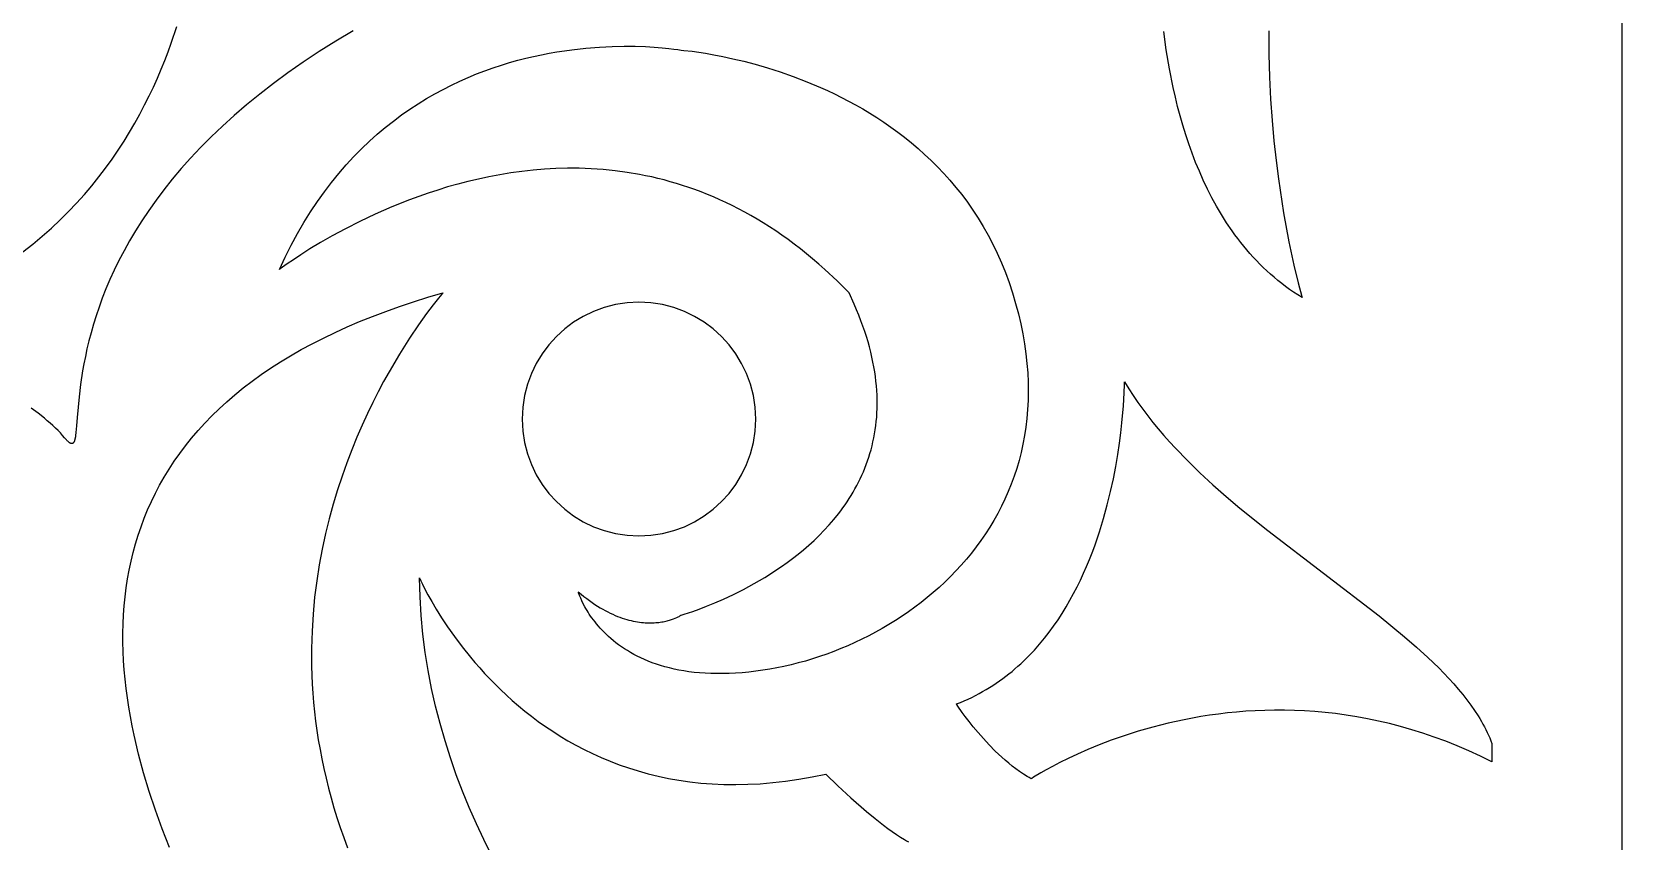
# Model space of a CAD drawing. Extents: x -3008 to 184, y 2842 to 4842.
# Drawn here: x -2251.9 to -2007.6, y 3799.7 to 3924 of the extents above; entities that cross this region are included whole.
import ezdxf

# ---------------------------------------------------------------- set-up
doc = ezdxf.new("R2010")
doc.units = 0
doc.layers.add('DEFAULT', color=7, linetype='CONTINUOUS')
doc.layers.add('LAYER_1', color=7, linetype='CONTINUOUS')

msp = doc.modelspace()

# ---------------------------------------------------------------- linework, layer by layer
at = {"layer": 'DEFAULT'}
msp.add_lwpolyline([(-3007.61, 2841.66), (-2007.61, 2841.66), (-2007.61, 4841.66), (-3007.61, 4841.66)], close=True, dxfattribs=at)
at = {"layer": 'LAYER_1'}
for points in [[(-2253.29, 3890.19), (-2251.78, 3891.37), (-2250.32, 3892.59), (-2248.92, 3893.82), (-2247.58, 3895.09), (-2246.29, 3896.37), (-2245.05, 3897.67), (-2243.86, 3899), (-2242.73, 3900.33), (-2241.64, 3901.68), (-2240.6, 3903.04), (-2239.61, 3904.42), (-2238.67, 3905.79), (-2237.77, 3907.18), (-2236.91, 3908.57), (-2236.1, 3909.96), (-2235.33, 3911.34), (-2234.6, 3912.73), (-2233.91, 3914.11), (-2233.25, 3915.49), (-2232.64, 3916.85), (-2232.06, 3918.21), (-2231.51, 3919.55), (-2231.01, 3920.88), (-2230.53, 3922.2), (-2229.67, 3924.76)], [(-2202.57, 3924.14), (-2205.24, 3922.54), (-2207.8, 3920.93), (-2210.24, 3919.31), (-2212.58, 3917.68), (-2214.8, 3916.05), (-2216.92, 3914.41), (-2218.93, 3912.77), (-2220.85, 3911.13), (-2222.66, 3909.48), (-2224.39, 3907.84), (-2226.01, 3906.21), (-2227.55, 3904.57), (-2229, 3902.95), (-2230.37, 3901.33), (-2231.65, 3899.72), (-2232.85, 3898.12), (-2233.98, 3896.54), (-2235.03, 3894.96), (-2236.02, 3893.41), (-2236.93, 3891.87), (-2237.77, 3890.35), (-2238.56, 3888.85), (-2239.28, 3887.37), (-2239.94, 3885.91), (-2240.55, 3884.48), (-2241.1, 3883.08), (-2241.6, 3881.7), (-2242.06, 3880.36), (-2242.47, 3879.04), (-2242.84, 3877.76), (-2243.17, 3876.51), (-2243.46, 3875.29), (-2243.71, 3874.12), (-2243.94, 3872.98), (-2244.13, 3871.88), (-2244.45, 3869.81), (-2244.67, 3867.92), (-2244.96, 3864.73), (-2245.05, 3863.46), (-2245.15, 3862.41), (-2245.21, 3861.97), (-2245.24, 3861.78), (-2245.27, 3861.6), (-2245.28, 3861.52), (-2245.3, 3861.44), (-2245.32, 3861.36), (-2245.34, 3861.29), (-2245.36, 3861.23), (-2245.38, 3861.16), (-2245.4, 3861.1), (-2245.43, 3861.05), (-2245.45, 3861), (-2245.47, 3860.95), (-2245.5, 3860.91), (-2245.53, 3860.87), (-2245.56, 3860.84), (-2245.58, 3860.81), (-2245.61, 3860.78), (-2245.65, 3860.76), (-2245.68, 3860.74), (-2245.71, 3860.73), (-2245.75, 3860.72), (-2245.79, 3860.72), (-2245.83, 3860.72), (-2245.87, 3860.73), (-2245.91, 3860.74), (-2245.95, 3860.75), (-2246, 3860.77), (-2246.04, 3860.79), (-2246.09, 3860.82), (-2246.14, 3860.86), (-2246.19, 3860.89), (-2246.25, 3860.93), (-2246.3, 3860.98), (-2246.36, 3861.03), (-2246.42, 3861.09), (-2246.48, 3861.15), (-2246.55, 3861.22), (-2246.61, 3861.29), (-2246.75, 3861.44), (-2246.9, 3861.62), (-2247.21, 3861.99), (-2247.55, 3862.36), (-2247.91, 3862.74), (-2248.29, 3863.11), (-2248.69, 3863.49), (-2249.11, 3863.87), (-2249.55, 3864.24), (-2250.01, 3864.62), (-2250.98, 3865.38), (-2252.01, 3866.14)], [(-2061.91, 3924.1), (-2061.9, 3920.51), (-2061.8, 3917.02), (-2061.64, 3913.63), (-2061.4, 3910.36), (-2061.12, 3907.22), (-2060.79, 3904.22), (-2060.42, 3901.38), (-2059.63, 3896.18), (-2058.81, 3891.73), (-2058.04, 3888.11), (-2057.4, 3885.41), (-2056.84, 3883.29), (-2056.79, 3883.14), (-2057.44, 3883.55), (-2058.08, 3883.97), (-2058.7, 3884.41), (-2059.32, 3884.85), (-2059.92, 3885.31), (-2060.5, 3885.78), (-2061.08, 3886.26), (-2061.65, 3886.75), (-2062.2, 3887.25), (-2062.74, 3887.77), (-2063.27, 3888.29), (-2063.79, 3888.82), (-2064.29, 3889.36), (-2064.79, 3889.91), (-2065.28, 3890.47), (-2065.75, 3891.04), (-2066.21, 3891.62), (-2066.67, 3892.21), (-2067.11, 3892.8), (-2067.54, 3893.4), (-2068.38, 3894.63), (-2069.17, 3895.89), (-2069.92, 3897.17), (-2070.64, 3898.48), (-2071.32, 3899.81), (-2071.96, 3901.16), (-2072.57, 3902.54), (-2073.14, 3903.92), (-2073.68, 3905.33), (-2074.18, 3906.74), (-2074.66, 3908.17), (-2075.1, 3909.61), (-2075.51, 3911.05), (-2075.9, 3912.5), (-2076.25, 3913.95), (-2076.58, 3915.4), (-2077.17, 3918.3), (-2077.65, 3921.18), (-2078.05, 3924.03)], [(-2230.77, 3798.7), (-2231.89, 3801.55), (-2232.93, 3804.41), (-2233.89, 3807.28), (-2234.76, 3810.16), (-2235.54, 3813.04), (-2236.22, 3815.92), (-2236.52, 3817.36), (-2236.79, 3818.8), (-2237.04, 3820.24), (-2237.25, 3821.67), (-2237.44, 3823.1), (-2237.6, 3824.53), (-2237.73, 3825.96), (-2237.83, 3827.38), (-2237.9, 3828.8), (-2237.93, 3830.21), (-2237.93, 3831.62), (-2237.9, 3833.02), (-2237.83, 3834.42), (-2237.73, 3835.81), (-2237.6, 3837.19), (-2237.42, 3838.57), (-2237.22, 3839.94), (-2236.97, 3841.3), (-2236.68, 3842.65), (-2236.36, 3843.99), (-2236, 3845.32), (-2235.59, 3846.64), (-2235.15, 3847.95), (-2234.67, 3849.25), (-2234.14, 3850.54), (-2233.57, 3851.82), (-2232.95, 3853.09), (-2232.3, 3854.34), (-2231.59, 3855.58), (-2230.85, 3856.8), (-2230.05, 3858.02), (-2229.21, 3859.21), (-2228.33, 3860.4), (-2227.39, 3861.56), (-2226.4, 3862.72), (-2225.37, 3863.85), (-2224.29, 3864.97), (-2223.15, 3866.07), (-2221.97, 3867.16), (-2220.73, 3868.22), (-2219.44, 3869.27), (-2218.09, 3870.3), (-2216.69, 3871.31), (-2215.24, 3872.3), (-2213.73, 3873.27), (-2212.17, 3874.22), (-2210.55, 3875.15), (-2208.87, 3876.06), (-2207.13, 3876.94), (-2205.34, 3877.81), (-2203.48, 3878.65), (-2201.57, 3879.46), (-2199.6, 3880.26), (-2197.56, 3881.03), (-2195.46, 3881.77), (-2193.3, 3882.49), (-2191.08, 3883.19), (-2188.79, 3883.86), (-2188.79, 3883.85), (-2188.8, 3883.84), (-2188.83, 3883.8), (-2188.96, 3883.65), (-2189.47, 3883.05), (-2190.25, 3882.06), (-2191.29, 3880.69), (-2192.52, 3878.97), (-2193.92, 3876.89), (-2195.45, 3874.48), (-2197.06, 3871.74), (-2197.89, 3870.25), (-2198.72, 3868.69), (-2199.55, 3867.05), (-2200.37, 3865.34), (-2201.19, 3863.56), (-2202, 3861.7), (-2202.78, 3859.78), (-2203.54, 3857.79), (-2204.27, 3855.74), (-2204.97, 3853.62), (-2205.63, 3851.44), (-2206.24, 3849.19), (-2206.81, 3846.89), (-2207.32, 3844.53), (-2207.77, 3842.12), (-2208.16, 3839.65), (-2208.48, 3837.12), (-2208.72, 3834.55), (-2208.88, 3831.93), (-2208.96, 3829.25), (-2208.95, 3826.53), (-2208.85, 3823.77), (-2208.76, 3822.37), (-2208.64, 3820.96), (-2208.5, 3819.54), (-2208.33, 3818.11), (-2208.14, 3816.67), (-2207.92, 3815.22), (-2207.66, 3813.76), (-2207.38, 3812.29), (-2207.07, 3810.81), (-2206.73, 3809.32), (-2206.36, 3807.82), (-2205.95, 3806.32), (-2205.52, 3804.8), (-2205.05, 3803.28), (-2204.54, 3801.75), (-2204.01, 3800.21), (-2203.43, 3798.66)], [(-2181.31, 3797.51), (-2182.5, 3799.91), (-2183.64, 3802.34), (-2184.73, 3804.81), (-2185.75, 3807.32), (-2186.72, 3809.87), (-2187.62, 3812.44), (-2188.45, 3815.06), (-2189.21, 3817.71), (-2189.9, 3820.39), (-2190.51, 3823.11), (-2191.04, 3825.86), (-2191.48, 3828.64), (-2191.84, 3831.46), (-2192.11, 3834.31), (-2192.29, 3837.19), (-2192.38, 3840.1), (-2192.37, 3840.09), (-2192.37, 3840.09), (-2192.36, 3840.07), (-2192.32, 3839.98), (-2192.17, 3839.65), (-2191.91, 3839.11), (-2191.55, 3838.39), (-2191.07, 3837.5), (-2190.49, 3836.46), (-2189.79, 3835.28), (-2188.98, 3833.98), (-2188.05, 3832.57), (-2187, 3831.09), (-2185.84, 3829.53), (-2184.54, 3827.92), (-2183.85, 3827.09), (-2183.13, 3826.27), (-2182.37, 3825.43), (-2181.59, 3824.6), (-2180.77, 3823.76), (-2179.92, 3822.93), (-2179.03, 3822.09), (-2178.12, 3821.27), (-2177.17, 3820.45), (-2176.19, 3819.64), (-2175.17, 3818.84), (-2174.12, 3818.05), (-2173.03, 3817.28), (-2171.91, 3816.53), (-2170.76, 3815.8), (-2169.57, 3815.09), (-2168.35, 3814.4), (-2167.09, 3813.74), (-2165.8, 3813.11), (-2164.47, 3812.5), (-2163.1, 3811.93), (-2161.7, 3811.4), (-2160.26, 3810.9), (-2158.78, 3810.44), (-2157.27, 3810.02), (-2155.72, 3809.64), (-2154.13, 3809.31), (-2152.51, 3809.02), (-2150.84, 3808.78), (-2149.14, 3808.59), (-2147.4, 3808.46), (-2145.62, 3808.38), (-2143.8, 3808.36), (-2141.95, 3808.39), (-2140.05, 3808.49), (-2138.11, 3808.65), (-2136.14, 3808.88), (-2134.12, 3809.17), (-2132.06, 3809.53), (-2129.96, 3809.97), (-2128.1, 3808.17), (-2126.11, 3806.34), (-2123.69, 3804.23), (-2122.39, 3803.16), (-2121.07, 3802.12), (-2120.41, 3801.63), (-2119.75, 3801.15), (-2119.1, 3800.7), (-2118.46, 3800.28), (-2117.84, 3799.9), (-2117.54, 3799.72), (-2117.24, 3799.55)]]:
    msp.add_lwpolyline(points, dxfattribs=at)
for points in [[(-2140.73, 3825.75), (-2141.79, 3825.63), (-2142.82, 3825.53), (-2143.83, 3825.46), (-2144.81, 3825.41), (-2145.77, 3825.39), (-2146.7, 3825.39), (-2147.61, 3825.41), (-2148.49, 3825.45), (-2149.34, 3825.51), (-2150.17, 3825.59), (-2150.98, 3825.69), (-2151.77, 3825.81), (-2152.53, 3825.94), (-2153.26, 3826.1), (-2153.98, 3826.26), (-2154.67, 3826.44), (-2155.34, 3826.64), (-2155.99, 3826.85), (-2156.61, 3827.07), (-2157.22, 3827.31), (-2157.8, 3827.55), (-2158.37, 3827.81), (-2158.91, 3828.07), (-2159.44, 3828.35), (-2159.94, 3828.63), (-2160.43, 3828.92), (-2160.9, 3829.22), (-2161.35, 3829.52), (-2161.78, 3829.83), (-2162.19, 3830.14), (-2162.59, 3830.45), (-2162.96, 3830.77), (-2163.32, 3831.09), (-2163.67, 3831.41), (-2164, 3831.74), (-2164.31, 3832.06), (-2164.61, 3832.38), (-2164.89, 3832.7), (-2165.16, 3833.02), (-2165.41, 3833.33), (-2165.65, 3833.64), (-2165.88, 3833.94), (-2166.09, 3834.24), (-2166.29, 3834.54), (-2166.47, 3834.82), (-2166.64, 3835.1), (-2166.81, 3835.37), (-2166.95, 3835.64), (-2167.22, 3836.13), (-2167.44, 3836.57), (-2167.61, 3836.97), (-2167.76, 3837.3), (-2167.86, 3837.57), (-2167.93, 3837.78), (-2167.97, 3837.9), (-2167.98, 3837.93), (-2167.98, 3837.94), (-2167.98, 3837.94), (-2167.98, 3837.94), (-2167.55, 3837.58), (-2167.12, 3837.24), (-2166.69, 3836.91), (-2166.27, 3836.6), (-2165.85, 3836.31), (-2165.44, 3836.03), (-2165.03, 3835.77), (-2164.63, 3835.52), (-2164.23, 3835.29), (-2163.84, 3835.08), (-2163.45, 3834.87), (-2163.07, 3834.68), (-2162.69, 3834.51), (-2162.31, 3834.34), (-2161.95, 3834.19), (-2161.58, 3834.05), (-2161.23, 3833.93), (-2160.88, 3833.81), (-2160.53, 3833.71), (-2160.19, 3833.62), (-2159.86, 3833.53), (-2159.53, 3833.46), (-2159.21, 3833.4), (-2158.89, 3833.34), (-2158.58, 3833.3), (-2158.28, 3833.26), (-2157.98, 3833.23), (-2157.69, 3833.21), (-2157.41, 3833.19), (-2157.13, 3833.19), (-2156.86, 3833.19), (-2156.6, 3833.19), (-2156.34, 3833.2), (-2156.09, 3833.22), (-2155.85, 3833.24), (-2155.61, 3833.27), (-2155.38, 3833.3), (-2155.16, 3833.33), (-2154.94, 3833.37), (-2154.74, 3833.41), (-2154.54, 3833.46), (-2154.35, 3833.5), (-2154.16, 3833.55), (-2153.99, 3833.6), (-2153.82, 3833.65), (-2153.66, 3833.7), (-2153.5, 3833.76), (-2153.36, 3833.81), (-2153.09, 3833.91), (-2152.86, 3834.01), (-2152.66, 3834.11), (-2152.5, 3834.19), (-2152.37, 3834.26), (-2152.28, 3834.31), (-2152.22, 3834.35), (-2152.2, 3834.36), (-2151.72, 3834.5), (-2150.36, 3834.95), (-2149.4, 3835.3), (-2148.28, 3835.73), (-2147.02, 3836.24), (-2145.65, 3836.85), (-2144.16, 3837.54), (-2142.6, 3838.32), (-2140.97, 3839.21), (-2140.14, 3839.68), (-2139.3, 3840.18), (-2138.46, 3840.71), (-2137.61, 3841.26), (-2136.76, 3841.84), (-2135.91, 3842.44), (-2135.06, 3843.07), (-2134.22, 3843.73), (-2133.39, 3844.41), (-2132.57, 3845.12), (-2131.76, 3845.85), (-2130.96, 3846.62), (-2130.19, 3847.41), (-2129.43, 3848.23), (-2128.7, 3849.08), (-2128, 3849.96), (-2127.65, 3850.41), (-2127.32, 3850.87), (-2126.99, 3851.33), (-2126.67, 3851.8), (-2126.36, 3852.28), (-2126.05, 3852.77), (-2125.76, 3853.26), (-2125.47, 3853.76), (-2125.19, 3854.27), (-2124.93, 3854.79), (-2124.67, 3855.31), (-2124.42, 3855.85), (-2124.18, 3856.39), (-2123.96, 3856.93), (-2123.74, 3857.49), (-2123.54, 3858.05), (-2123.35, 3858.62), (-2123.17, 3859.2), (-2123, 3859.79), (-2122.85, 3860.38), (-2122.71, 3860.99), (-2122.58, 3861.6), (-2122.46, 3862.22), (-2122.36, 3862.84), (-2122.27, 3863.48), (-2122.2, 3864.12), (-2122.14, 3864.78), (-2122.1, 3865.44), (-2122.07, 3866.1), (-2122.06, 3866.78), (-2122.07, 3867.47), (-2122.09, 3868.16), (-2122.12, 3868.86), (-2122.18, 3869.57), (-2122.25, 3870.29), (-2122.34, 3871.02), (-2122.44, 3871.76), (-2122.57, 3872.5), (-2122.71, 3873.25), (-2122.87, 3874.02), (-2123.05, 3874.79), (-2123.25, 3875.57), (-2123.47, 3876.36), (-2123.71, 3877.15), (-2123.97, 3877.96), (-2124.25, 3878.77), (-2124.55, 3879.6), (-2124.87, 3880.43), (-2125.22, 3881.27), (-2125.58, 3882.13), (-2126.38, 3883.86), (-2128.23, 3885.72), (-2130.1, 3887.46), (-2131.04, 3888.3), (-2131.98, 3889.1), (-2132.92, 3889.88), (-2133.86, 3890.63), (-2134.81, 3891.36), (-2135.76, 3892.06), (-2136.7, 3892.74), (-2137.65, 3893.39), (-2138.61, 3894.02), (-2139.56, 3894.62), (-2140.51, 3895.2), (-2141.47, 3895.75), (-2142.42, 3896.28), (-2143.38, 3896.79), (-2144.33, 3897.27), (-2145.29, 3897.74), (-2146.24, 3898.18), (-2147.2, 3898.6), (-2148.15, 3898.99), (-2149.11, 3899.37), (-2150.06, 3899.73), (-2151.01, 3900.06), (-2151.96, 3900.38), (-2152.91, 3900.67), (-2153.86, 3900.95), (-2154.81, 3901.21), (-2155.75, 3901.45), (-2156.7, 3901.67), (-2157.64, 3901.87), (-2158.58, 3902.05), (-2160.45, 3902.37), (-2162.31, 3902.62), (-2164.16, 3902.81), (-2165.99, 3902.93), (-2167.82, 3903), (-2169.62, 3903), (-2171.41, 3902.96), (-2173.18, 3902.86), (-2174.93, 3902.72), (-2176.65, 3902.53), (-2178.36, 3902.3), (-2180.04, 3902.02), (-2181.7, 3901.71), (-2183.33, 3901.36), (-2184.93, 3900.98), (-2186.51, 3900.57), (-2188.05, 3900.14), (-2189.56, 3899.67), (-2191.04, 3899.19), (-2192.49, 3898.69), (-2193.9, 3898.17), (-2196.61, 3897.09), (-2199.16, 3895.97), (-2201.54, 3894.85), (-2203.75, 3893.73), (-2205.77, 3892.63), (-2207.59, 3891.59), (-2209.2, 3890.62), (-2210.59, 3889.73), (-2211.75, 3888.97), (-2212.68, 3888.33), (-2213.76, 3887.55), (-2213.9, 3887.44), (-2213, 3889.36), (-2212.08, 3891.2), (-2211.12, 3892.97), (-2210.13, 3894.68), (-2209.11, 3896.32), (-2208.06, 3897.89), (-2206.99, 3899.39), (-2205.89, 3900.84), (-2204.77, 3902.22), (-2203.62, 3903.54), (-2202.46, 3904.8), (-2201.28, 3906), (-2200.08, 3907.15), (-2198.86, 3908.24), (-2197.63, 3909.28), (-2196.39, 3910.26), (-2195.13, 3911.2), (-2193.87, 3912.08), (-2192.6, 3912.91), (-2191.32, 3913.7), (-2190.04, 3914.44), (-2188.75, 3915.13), (-2187.47, 3915.79), (-2186.18, 3916.4), (-2184.89, 3916.96), (-2183.61, 3917.49), (-2182.33, 3917.98), (-2181.06, 3918.44), (-2179.79, 3918.85), (-2178.54, 3919.24), (-2177.29, 3919.59), (-2176.06, 3919.9), (-2174.84, 3920.19), (-2173.63, 3920.45), (-2172.44, 3920.68), (-2171.27, 3920.88), (-2170.12, 3921.06), (-2168.99, 3921.22), (-2166.81, 3921.46), (-2164.72, 3921.63), (-2162.76, 3921.72), (-2160.92, 3921.75), (-2159.22, 3921.74), (-2157.68, 3921.69), (-2156.3, 3921.61), (-2155.1, 3921.52), (-2154.09, 3921.42), (-2153.28, 3921.32), (-2152.69, 3921.24), (-2152.2, 3921.16), (-2151.75, 3921.12), (-2150.46, 3920.97), (-2148.42, 3920.67), (-2147.16, 3920.45), (-2145.76, 3920.17), (-2144.22, 3919.84), (-2142.56, 3919.44), (-2140.79, 3918.98), (-2138.92, 3918.44), (-2136.98, 3917.81), (-2134.96, 3917.11), (-2132.89, 3916.31), (-2130.77, 3915.42), (-2129.7, 3914.94), (-2128.62, 3914.43), (-2127.54, 3913.89), (-2126.46, 3913.33), (-2125.37, 3912.74), (-2124.28, 3912.12), (-2123.2, 3911.47), (-2122.11, 3910.79), (-2121.04, 3910.08), (-2119.97, 3909.34), (-2118.9, 3908.57), (-2117.85, 3907.77), (-2116.81, 3906.93), (-2115.78, 3906.06), (-2114.77, 3905.15), (-2113.77, 3904.21), (-2112.79, 3903.23), (-2111.83, 3902.22), (-2110.88, 3901.17), (-2109.97, 3900.08), (-2109.07, 3898.96), (-2108.2, 3897.79), (-2107.36, 3896.59), (-2106.55, 3895.34), (-2105.77, 3894.06), (-2105.01, 3892.73), (-2104.3, 3891.36), (-2103.62, 3889.95), (-2102.97, 3888.49), (-2102.36, 3886.99), (-2101.8, 3885.45), (-2101.27, 3883.86), (-2100.79, 3882.25), (-2100.37, 3880.67), (-2100, 3879.1), (-2099.69, 3877.56), (-2099.42, 3876.04), (-2099.21, 3874.53), (-2099.05, 3873.05), (-2098.93, 3871.59), (-2098.87, 3870.15), (-2098.85, 3868.73), (-2098.88, 3867.33), (-2098.95, 3865.95), (-2099.06, 3864.6), (-2099.22, 3863.26), (-2099.42, 3861.95), (-2099.67, 3860.65), (-2099.95, 3859.38), (-2100.27, 3858.13), (-2100.63, 3856.9), (-2101.03, 3855.7), (-2101.46, 3854.51), (-2101.93, 3853.35), (-2102.44, 3852.21), (-2102.97, 3851.1), (-2103.54, 3850), (-2104.14, 3848.93), (-2104.77, 3847.88), (-2105.43, 3846.85), (-2106.12, 3845.84), (-2106.84, 3844.86), (-2107.58, 3843.9), (-2108.35, 3842.97), (-2109.15, 3842.05), (-2109.97, 3841.16), (-2110.81, 3840.3), (-2111.67, 3839.45), (-2112.55, 3838.63), (-2113.45, 3837.84), (-2114.38, 3837.06), (-2115.32, 3836.32), (-2116.27, 3835.59), (-2117.25, 3834.89), (-2118.23, 3834.21), (-2119.23, 3833.56), (-2120.25, 3832.93), (-2121.28, 3832.33), (-2122.31, 3831.75), (-2123.36, 3831.2), (-2124.42, 3830.67), (-2125.49, 3830.16), (-2126.56, 3829.68), (-2127.64, 3829.23), (-2128.72, 3828.8), (-2129.81, 3828.39), (-2130.9, 3828.01), (-2132, 3827.66), (-2133.09, 3827.33), (-2134.19, 3827.03), (-2135.29, 3826.75), (-2136.38, 3826.5), (-2137.47, 3826.27), (-2138.56, 3826.07), (-2139.65, 3825.9)], [(-2027.61, 3814.65), (-2027.61, 3811.86), (-2029.4, 3812.73), (-2031.18, 3813.55), (-2032.96, 3814.3), (-2034.72, 3815), (-2036.47, 3815.65), (-2038.21, 3816.24), (-2039.94, 3816.78), (-2041.65, 3817.27), (-2043.36, 3817.72), (-2045.04, 3818.11), (-2046.72, 3818.46), (-2048.37, 3818.77), (-2050.02, 3819.03), (-2051.64, 3819.25), (-2053.25, 3819.43), (-2054.84, 3819.57), (-2056.41, 3819.68), (-2057.96, 3819.74), (-2059.5, 3819.78), (-2061.01, 3819.78), (-2062.5, 3819.75), (-2063.97, 3819.69), (-2065.42, 3819.61), (-2066.85, 3819.49), (-2068.25, 3819.35), (-2069.63, 3819.19), (-2070.99, 3819), (-2072.32, 3818.79), (-2074.9, 3818.31), (-2077.38, 3817.77), (-2079.74, 3817.17), (-2081.99, 3816.53), (-2084.11, 3815.85), (-2086.11, 3815.15), (-2087.97, 3814.44), (-2089.7, 3813.73), (-2091.29, 3813.04), (-2092.73, 3812.36), (-2094.02, 3811.73), (-2095.15, 3811.14), (-2096.12, 3810.61), (-2096.93, 3810.15), (-2098.03, 3809.49), (-2098.31, 3809.31), (-2098.38, 3809.27), (-2098.39, 3809.25), (-2098.4, 3809.25), (-2098.4, 3809.25), (-2098.7, 3809.42), (-2099, 3809.6), (-2099.59, 3809.97), (-2100.18, 3810.36), (-2100.75, 3810.77), (-2101.31, 3811.2), (-2101.86, 3811.64), (-2102.39, 3812.09), (-2102.92, 3812.56), (-2103.43, 3813.03), (-2103.92, 3813.5), (-2104.87, 3814.46), (-2105.75, 3815.41), (-2106.56, 3816.33), (-2107.3, 3817.22), (-2107.95, 3818.04), (-2108.52, 3818.79), (-2108.99, 3819.44), (-2109.65, 3820.38), (-2109.82, 3820.64), (-2109.86, 3820.7), (-2109.87, 3820.72), (-2109.88, 3820.73), (-2109.88, 3820.73), (-2109.88, 3820.73), (-2109.28, 3820.97), (-2108.69, 3821.22), (-2108.1, 3821.48), (-2107.53, 3821.75), (-2106.97, 3822.03), (-2106.41, 3822.33), (-2105.87, 3822.63), (-2105.33, 3822.94), (-2104.8, 3823.26), (-2104.29, 3823.59), (-2103.78, 3823.92), (-2103.27, 3824.27), (-2102.78, 3824.63), (-2102.3, 3824.99), (-2101.82, 3825.36), (-2101.35, 3825.74), (-2100.89, 3826.12), (-2100.44, 3826.52), (-2100, 3826.92), (-2099.57, 3827.33), (-2098.72, 3828.16), (-2097.91, 3829.02), (-2097.12, 3829.91), (-2096.37, 3830.82), (-2095.64, 3831.75), (-2094.95, 3832.7), (-2094.28, 3833.67), (-2093.64, 3834.65), (-2093.03, 3835.65), (-2092.45, 3836.66), (-2091.89, 3837.68), (-2091.35, 3838.71), (-2090.84, 3839.75), (-2090.36, 3840.8), (-2089.9, 3841.86), (-2089.46, 3842.91), (-2089.04, 3843.97), (-2088.65, 3845.03), (-2087.93, 3847.15), (-2087.28, 3849.24), (-2086.71, 3851.31), (-2086.22, 3853.34), (-2085.78, 3855.31), (-2085.41, 3857.21), (-2085.1, 3859.04), (-2084.84, 3860.77), (-2084.63, 3862.39), (-2084.46, 3863.9), (-2084.22, 3866.52), (-2084.1, 3868.51), (-2084.06, 3869.78), (-2084.05, 3870.23), (-2083.4, 3869.15), (-2082.72, 3868.09), (-2082, 3867.04), (-2081.26, 3866), (-2080.49, 3864.98), (-2079.69, 3863.97), (-2078.87, 3862.97), (-2078.02, 3861.97), (-2077.15, 3860.99), (-2076.25, 3860.02), (-2074.4, 3858.12), (-2072.48, 3856.24), (-2070.49, 3854.41), (-2068.44, 3852.61), (-2066.35, 3850.83), (-2062.06, 3847.37), (-2044.94, 3834.26), (-2041.04, 3831.06), (-2039.2, 3829.47), (-2037.45, 3827.87), (-2035.79, 3826.26), (-2034.99, 3825.46), (-2034.23, 3824.65), (-2033.49, 3823.84), (-2032.79, 3823.02), (-2032.11, 3822.2), (-2031.47, 3821.38), (-2030.86, 3820.56), (-2030.28, 3819.73), (-2029.74, 3818.89), (-2029.48, 3818.48), (-2029.24, 3818.06), (-2029, 3817.63), (-2028.77, 3817.21), (-2028.55, 3816.79), (-2028.34, 3816.36), (-2028.14, 3815.94), (-2027.95, 3815.51), (-2027.78, 3815.08)]]:
    msp.add_lwpolyline(points, close=True, dxfattribs=at)
at = {"layer": 'LAYER_1', "extrusion": (0, 0, -1)}
msp.add_circle((2158.66, 3864.49), 17.94, dxfattribs=at)

doc.saveas('drawing.dxf')
